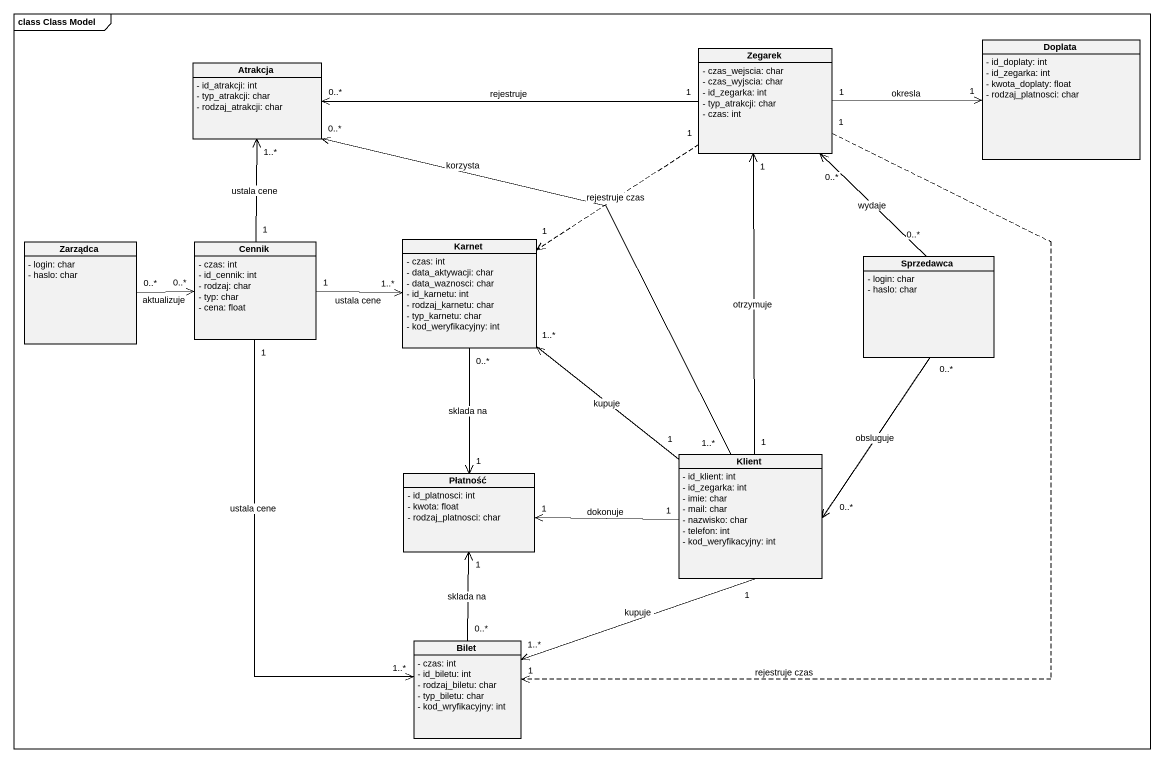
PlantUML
@startuml
mainframe class Class Model
hide circle
hide empty members
skinparam classAttributeIconSize 0
class Doplata {
  - id_doplaty: int
  - id_zegarka: int
  - kwota_doplaty: float
  - rodzaj_platnosci: char
}
class Atrakcja {
  - id_atrakcji: int
  - typ_atrakcji: char
  - rodzaj_atrakcji: char
}
class Zegarek {
  - czas_wejscia: char
  - czas_wyjscia: char
  - id_zegarka: int
  - typ_atrakcji: char
  - czas: int
}
class Karnet {
  - czas: int
  - data_aktywacji: char
  - data_waznosci: char
  - id_karnetu: int
  - rodzaj_karnetu: char
  - typ_karnetu: char
  - kod_weryfikacyjny: int
}
class Zarządca {
  - login: char
  - haslo: char
}
class Cennik {
  - czas: int
  - id_cennik: int
  - rodzaj: char
  - typ: char
  - cena: float
}
class Sprzedawca {
  - login: char
  - haslo: char
}
class Płatność {
  - id_platnosci: int
  - kwota: float
  - rodzaj_platnosci: char
}
class Klient {
  - id_klient: int
  - id_zegarka: int
  - imie: char
  - mail: char
  - nazwisko: char
  - telefon: int
  - kod_weryfikacyjny: int
}
class Bilet {
  - czas: int
  - id_biletu: int
  - rodzaj_biletu: char
  - typ_biletu: char
  - kod_wryfikacyjny: int
}
Doplata "1" <-left- "1" Zegarek : okresla
Atrakcja "0..*" <-right- "1" Zegarek : rejestruje
Atrakcja "1..*" <-- "1" Cennik : ustala cene
Zegarek "1" ..> "1" Karnet : rejestruje czas
Zegarek "0..*" <-- "0..*" Sprzedawca : wydaje
Zegarek "1" <-- "1" Klient : otrzymuje
Zegarek "1" ..> "1" Bilet : rejestruje czas
Karnet "1..*" <-left- "1" Cennik : ustala cene
Karnet "0..*" --> "1" Płatność : sklada na
Zarządca "0..*" -right-> "0..*" Cennik : aktualizuje
Sprzedawca "0..*" --> "0..*" Klient : obsluguje
Klient "1..*" -up-> "0..*" Atrakcja : korzysta
Klient "1" -up-> "1..*" Karnet : kupuje
Klient "1" -left-> "1" Płatność : dokonuje
Klient "1" --> "1..*" Bilet : kupuje
Bilet "1..*" <-up- "1" Cennik : ustala cene
Bilet "0..*" -up-> "1" Płatność : sklada na
@enduml
